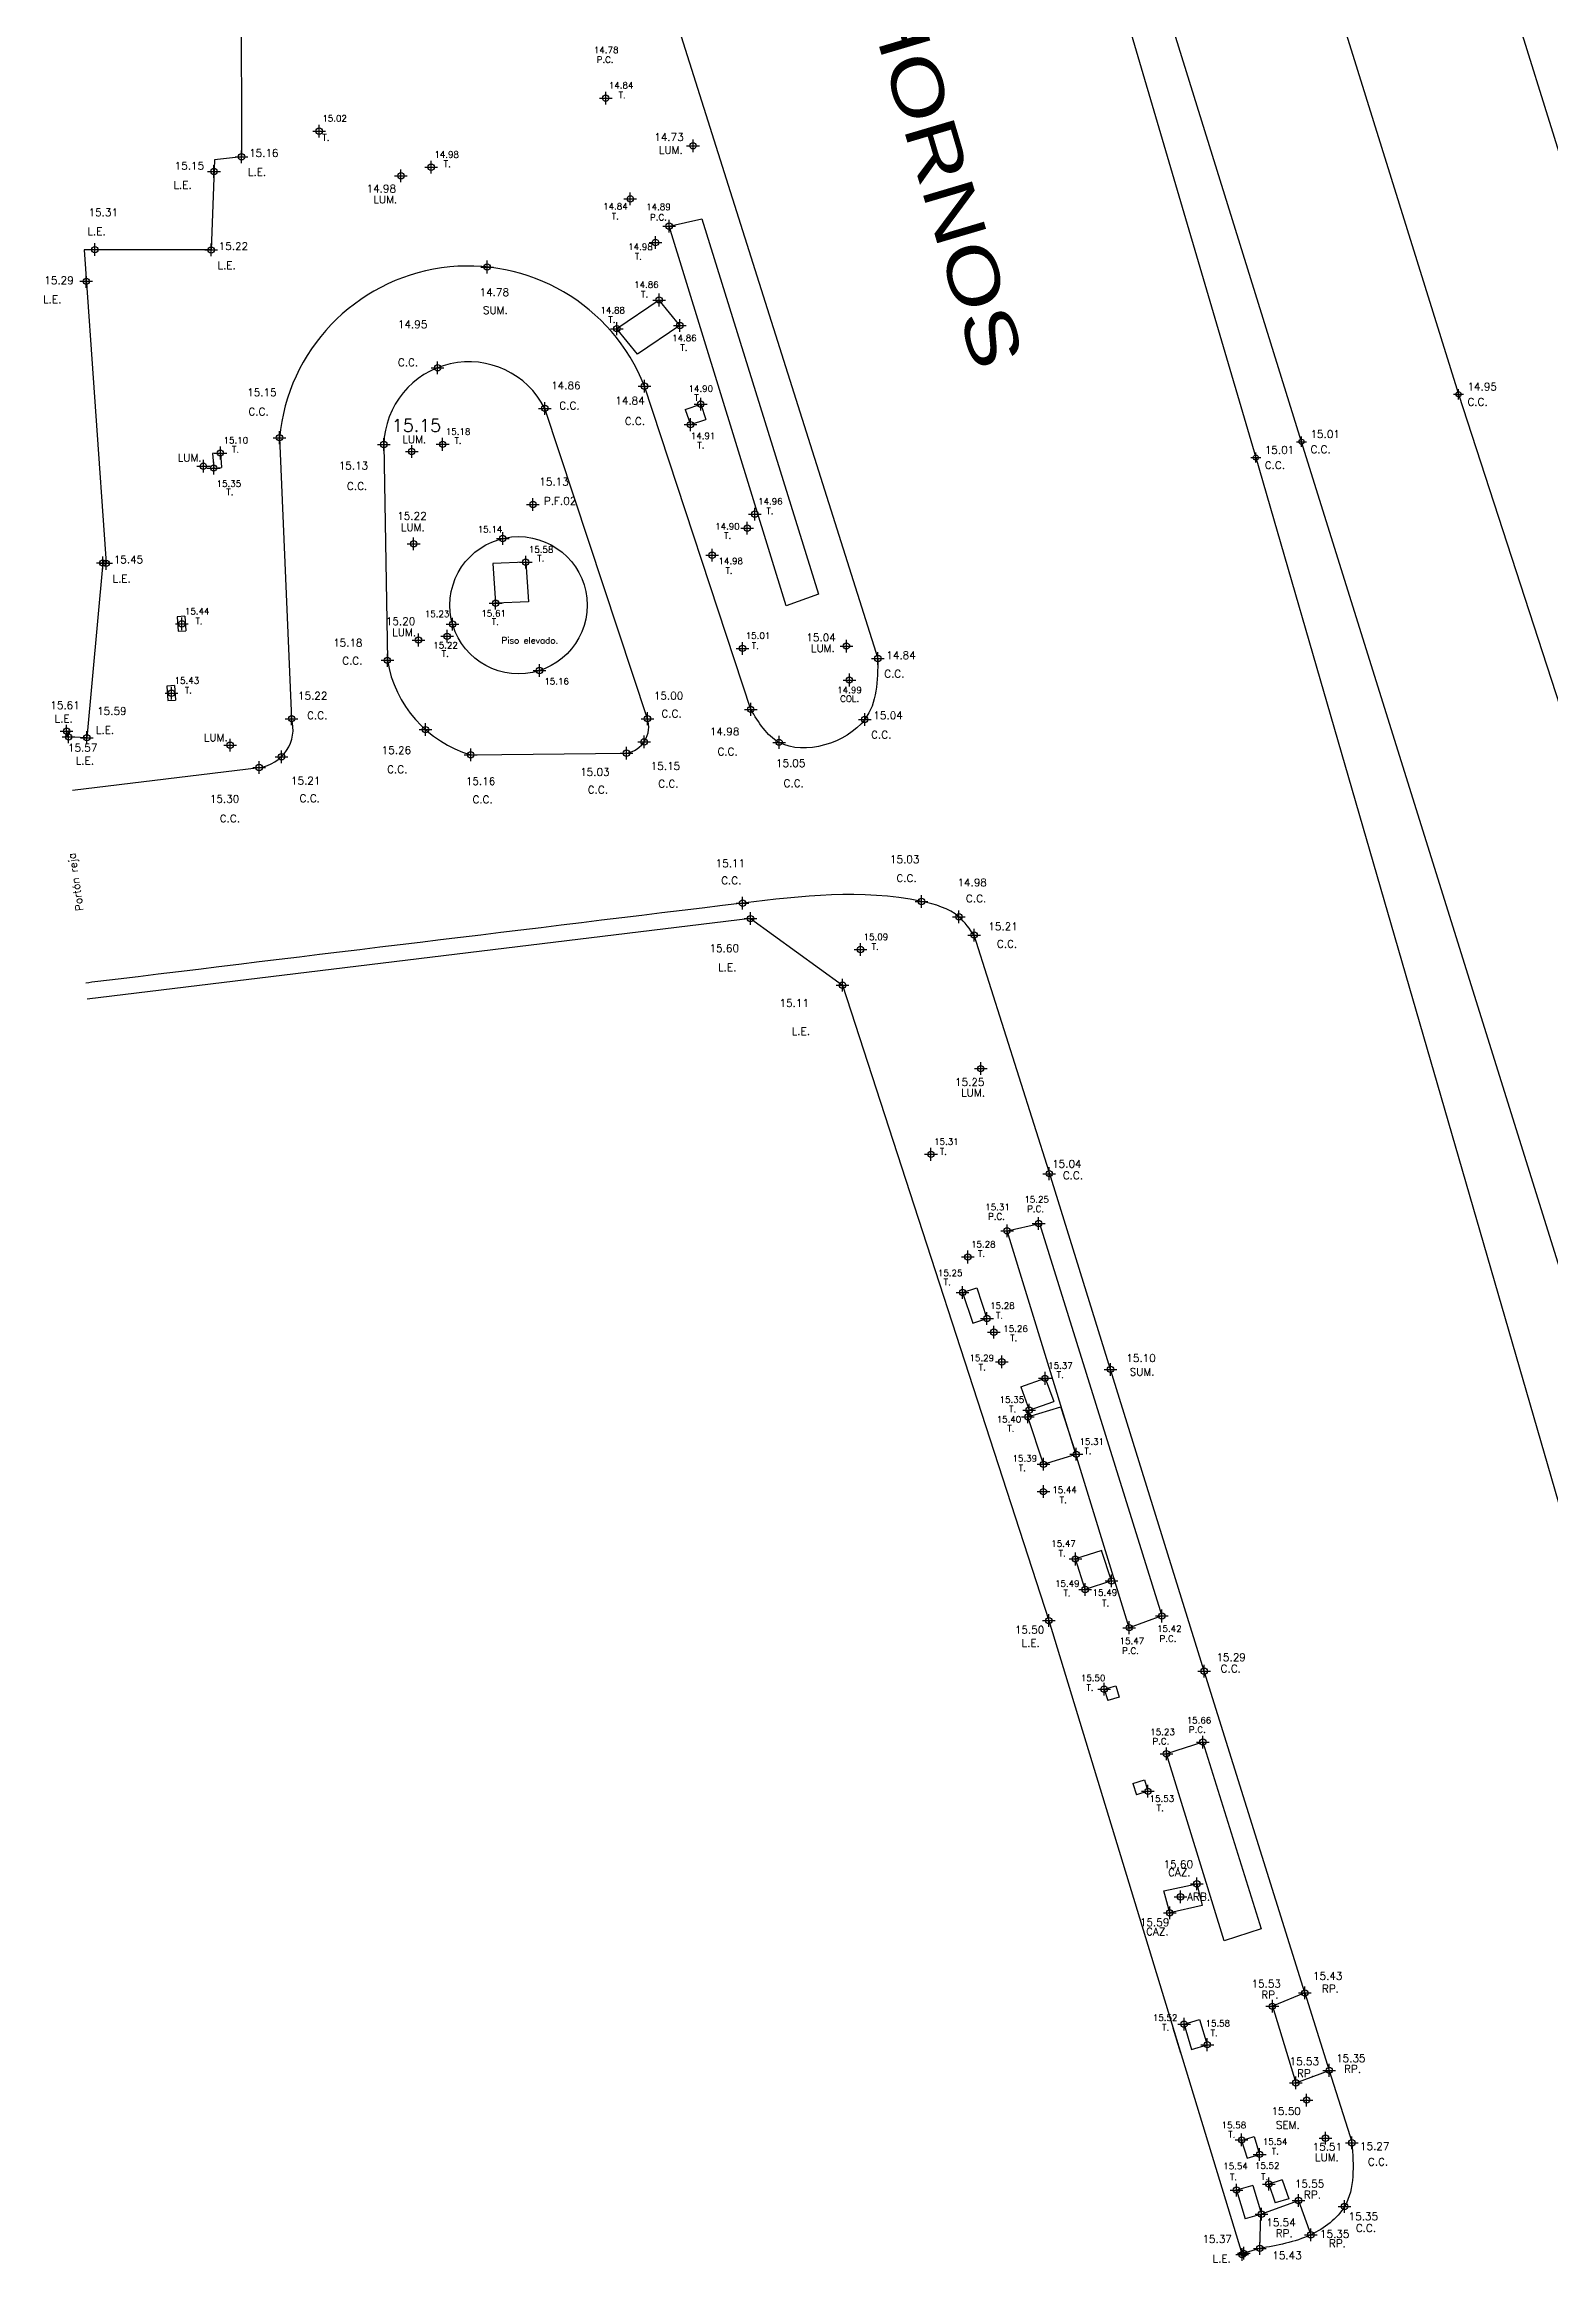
# Model space of a CAD drawing. Header units: metres. Extents: x 27389 to 27997, y 69801 to 70692.
# Drawn here: x 27665.9 to 27725.1, y 69995.5 to 70082.7 of the extents above; entities that cross this region are included whole.
import ezdxf
from ezdxf.enums import TextEntityAlignment as Align

# ---------------------------------------------------------------- set-up
doc = ezdxf.new("R2010")
doc.units = ezdxf.units.M
doc.header["$PDMODE"] = 34
doc.header["$PDSIZE"] = 0.25
for name, color, linetype in [('C.C.', 1, 'Continuous'), ('CAZ.', 3, 'Continuous'), ('CODIGOS', 7, 'Continuous'), ('COTAS', 7, 'Continuous'), ('L.E.', 130, 'Continuous'), ('otros', 7, 'Continuous'), ('Proy Aut.', 7, 'Continuous'), ('PUNTOS', 7, 'Continuous'), ('RAMPAS', 5, 'Continuous'), ('Refugio peatonal', 6, 'Continuous'), ('Tapa.', 7, 'Continuous'), ('TEXTOS', 3, 'Continuous'), ('VER.', 2, 'Continuous')]:
    doc.layers.add(name, color=color, linetype=linetype)
doc.styles.get("Standard").update_dxf_attribs({"font": 'simplex.shx'})
doc.styles.add('Textos', font='', dxfattribs={"width": 1.3, "height": 2})
doc.styles.get('Textos').set_extended_font_data('Cascadia Code')

# ---------------------------------------------------------------- blocks, each defined once
blk = doc.blocks.new('*U2')
at = {"color": 0, "linetype": 'ByBlock', "lineweight": -2, "transparency": 16777216}
for p, q in [((-1, 0), (1, 0)), ((0, -1), (0, 1))]:
    blk.add_line(p, q, dxfattribs=at)
blk.add_circle((0, 0), 0.5, dxfattribs=at)
blk = doc.blocks.new('*U3')
at = {"color": 0, "linetype": 'ByBlock', "lineweight": -2, "transparency": 16777216}
for p, q in [((-1, 0), (1, 0)), ((0, -1), (0, 1))]:
    blk.add_line(p, q, dxfattribs=at)
blk.add_circle((0, 0), 0.5, dxfattribs=at)

msp = doc.modelspace()

# ---------------------------------------------------------------- linework, layer by layer
at = {"layer": 'C.C.'}
for p, q in [((27690.332, 70084.999), (27698.686, 70058.577)), ((27693.689, 70056.579), (27689.512, 70069.285)), ((27689.632, 70056.212), (27685.595, 70068.412)), ((27675.168, 70067.26), (27675.645, 70056.211)), ((27679.268, 70066.991), (27679.409, 70058.506)), ((27682.683, 70054.791), (27688.807, 70054.856)), ((27667.027, 70053.398), (27674.371, 70054.292)), ((27705.425, 70038.39), (27702.471, 70047.704)), ((27707.833, 70030.628), (27705.425, 70038.39)), ((27711.515, 70018.759), (27707.833, 70030.628)), ((27715.47, 70006.109), (27711.515, 70018.759)), ((27715.47, 70006.109), (27716.43, 70003.067)), ((27716.43, 70003.067), (27717.329, 70000.219)), ((27713.703, 69996.067), (27713.067, 69995.873))]:
    msp.add_line(p, q, dxfattribs=at)
at = {"layer": 'C.C.', "elevation": 14.138, "flags": 128}
for points in [[(27699.469, 70164.054), (27696.33, 70162.432, 0.343537), (27694.581, 70155.33), (27700.453, 70136.57), (27707.221, 70114.809), (27714.519, 70091.438), (27721.512, 70068.967), (27728.971, 70045.99), (27732.959, 70032.514), (27734.798, 70026.365, 0.001011), (27736.308, 70023.155, 0.037214), (27740.871, 70017.314, 0.172551), (27742.797, 70016.283, 0.260505), (27744.123, 70016.782), (27748.104, 70019.834, 0.137047), (27749.261, 70021.374, 0.20429), (27749.219, 70022.724, 0.023802), (27747.821, 70025.398), (27745.939, 70027.365)], [(27699.469, 70164.054), (27696.33, 70162.432, 0.343537), (27694.581, 70155.33), (27700.453, 70136.57), (27707.221, 70114.809), (27714.519, 70091.438), (27721.512, 70068.967), (27728.971, 70045.99), (27732.959, 70032.514), (27734.798, 70026.365, 0.001011), (27736.308, 70023.155, 0.037214), (27740.871, 70017.314, 0.172551), (27742.797, 70016.283, 0.260505), (27744.123, 70016.782), (27748.104, 70019.834, 0.137047), (27749.261, 70021.374, 0.20429), (27749.219, 70022.724, 0.023802), (27747.821, 70025.398), (27745.939, 70027.365)], [(27733.487, 70013.751), (27731.614, 70017.378), (27729.731, 70021.008), (27715.341, 70067.1), (27708.221, 70090.007), (27701.077, 70112.815), (27695.728, 70130.315), (27694.114, 70135.116), (27691.172, 70144.554), (27686.82, 70158.522, 1.028744), (27685.305, 70158.121), (27689.698, 70144.121), (27692.694, 70134.665), (27694.179, 70129.793), (27699.642, 70112.405), (27706.771, 70089.515), (27713.544, 70066.479), (27728.369, 70015.25), (27729.548, 70011.402)], [(27733.487, 70013.751), (27731.614, 70017.378), (27729.731, 70021.008), (27715.341, 70067.1), (27708.221, 70090.007), (27701.077, 70112.815), (27695.728, 70130.315), (27694.114, 70135.116), (27691.172, 70144.554), (27686.82, 70158.522, 1.028744), (27685.305, 70158.121), (27689.698, 70144.121), (27692.694, 70134.665), (27694.179, 70129.793), (27699.642, 70112.405), (27706.771, 70089.515), (27713.544, 70066.479), (27728.369, 70015.25), (27729.548, 70011.402)]]:
    msp.add_lwpolyline(points, format="xyb", dxfattribs=at)
at = {"layer": 'C.C.'}
for centre, radius, start, end in [((27682.582, 70066.562), 7.446, 21.45231, 174.61884), ((27682.612, 70066.899), 3.345, 26.8955, 178.42087), ((27684.015, 70059.265), 4.668, 189.35836, 253.42059), ((27674.18, 70055.801), 1.521, 277.2309, 15.62455), ((27688.633, 70055.891), 1.049, 279.53014, 17.83661)]:
    msp.add_arc(centre, radius, start, end, dxfattribs=at)
for points in [[(27698.686, 70058.577), (27698.17, 70056.18), (27694.804, 70055.281), (27693.689, 70056.579)], [(27717.319, 70000.219), (27717.031, 69997.717), (27715.702, 69996.602), (27713.703, 69996.067)]]:
    msp.add_spline(points, degree=3, dxfattribs=at)
msp.add_open_spline([(27702.481, 70047.672), (27702.297, 70047.945), (27701.809, 70048.666), (27698.55, 70049.588), (27695.697, 70049.241), (27693.37, 70048.958), (27684.923, 70047.93), (27676.476, 70046.902), (27668.029, 70045.874), (27667.873, 70045.855), (27667.717, 70045.836), (27667.561, 70045.817)], degree=3, knots=[0, 0, 0, 0, 0.964951, 2.554746, 9.588066, 9.588066, 9.588066, 35.11765, 35.11765, 35.11765, 35.588284, 35.588284, 35.588284, 35.588284], dxfattribs=at)
at = {"layer": 'CAZ.'}
for p, q in [((27709.923, 70010.123), (27711.222, 70010.401)), ((27710.158, 70009.257), (27709.923, 70010.123)), ((27711.222, 70010.401), (27711.431, 70009.545)), ((27711.431, 70009.545), (27710.158, 70009.257))]:
    msp.add_line(p, q, dxfattribs=at)
at = {"layer": 'L.E.'}
for p, q in [((27673.662, 70084.681), (27673.676, 70078.306)), ((27672.61, 70078.178), (27672.481, 70074.641)), ((27673.676, 70078.306), (27672.61, 70078.178)), ((27667.486, 70074.641), (27668.355, 70062.32)), ((27672.481, 70074.641), (27667.486, 70074.641)), ((27668.221, 70062.335), (27667.593, 70055.465)), ((27668.221, 70062.335), (27668.355, 70062.323)), ((27666.8, 70055.72), (27666.817, 70055.495)), ((27667.593, 70055.465), (27666.817, 70055.495)), ((27693.682, 70048.35), (27667.607, 70045.177)), ((27693.682, 70048.35), (27697.298, 70045.731)), ((27697.298, 70045.731), (27705.406, 70020.749)), ((27705.406, 70020.749), (27713.003, 69995.821))]:
    msp.add_line(p, q, dxfattribs=at)
at = {"layer": 'otros'}
msp.add_circle((27684.564, 70060.672), 2.697, dxfattribs=at)
at = {"layer": 'Proy Aut.'}
msp.add_spline([(27687.924, 70224.596, 14.138), (27697.543, 70195.569, 14.138), (27707.903, 70161.89, 14.138), (27718.697, 70128.421, 14.138), (27729.89, 70093.6, 14.138), (27738.732, 70065.207, 14.138), (27747.73, 70031.228, 14.138), (27754.082, 69999.098, 14.138), (27757.406, 69971.041, 14.138), (27760.396, 69941.315, 14.138)], degree=3, dxfattribs=at)
at = {"layer": 'PUNTOS', "color": 2}
for p in [(27687.991, 70080.612), (27676.728, 70079.313), (27681.131, 70077.894), (27688.956, 70076.648), (27690.484, 70075.579), (27689.944, 70074.931), (27690.088, 70072.673), (27688.428, 70071.546), (27690.901, 70071.671), (27691.723, 70068.576), (27691.32, 70067.772), (27672.845, 70066.657), (27681.581, 70066.999), (27672.175, 70066.137), (27672.581, 70066.066), (27693.555, 70063.704), (27693.854, 70064.254), (27680.441, 70063.087), (27683.942, 70063.296), (27684.845, 70062.364), (27692.172, 70062.639), (27683.664, 70060.751), (27671.327, 70059.938), (27681.761, 70059.451), (27681.972, 70059.93), (27693.369, 70058.976), (27685.386, 70058.104), (27697.568, 70057.732), (27670.921, 70057.213), (27698.002, 70047.133), (27700.775, 70039.083), (27703.764, 70036.078), (27705.007, 70036.362), (27702.225, 70035.046), (27702.018, 70033.649), (27702.976, 70032.63), (27703.248, 70032.093), (27703.559, 70030.923), (27705.257, 70030.276), (27704.635, 70029.021), (27704.587, 70028.763), (27706.487, 70027.289), (27705.199, 70026.895), (27705.194, 70025.821), (27706.45, 70023.172), (27706.836, 70021.974), (27707.87, 70022.308), (27709.848, 70020.931), (27708.57, 70020.472), (27707.585, 70018.051), (27711.46, 70015.974), (27710.029, 70015.515), (27709.303, 70014.039), (27710.723, 70004.883), (27711.636, 70004.076), (27712.985, 70000.33), (27713.694, 69999.762), (27712.781, 69998.361), (27714.052, 69998.598), (27713.766, 69997.411), (27713.003, 69995.821)]:
    msp.add_point(p, dxfattribs=at)
at = {"layer": 'PUNTOS', "color": 1}
for p in [(27691.421, 70078.738), (27672.593, 70077.723), (27673.676, 70078.306), (27679.942, 70077.556), (27667.912, 70074.654), (27672.481, 70074.641), (27667.573, 70073.408), (27683.333, 70073.97), (27681.383, 70070.01), (27689.512, 70069.285), (27685.595, 70068.412), (27675.168, 70067.26), (27679.268, 70066.991), (27680.365, 70066.715), (27685.131, 70064.631), (27668.221, 70062.335), (27668.355, 70062.32), (27679.409, 70058.506), (27680.631, 70059.305), (27697.451, 70059.068), (27698.686, 70058.577), (27675.645, 70056.211), (27689.632, 70056.212), (27693.689, 70056.579), (27698.17, 70056.18), (27666.8, 70055.72), (27666.879, 70055.493), (27667.593, 70055.465), (27673.229, 70055.169), (27680.907, 70055.782), (27689.499, 70055.298), (27694.804, 70055.281), (27674.371, 70054.292), (27675.245, 70054.715), (27682.683, 70054.791), (27688.807, 70054.856), (27693.37, 70048.958), (27700.403, 70049.025), (27693.682, 70048.35), (27701.874, 70048.422), (27702.471, 70047.704), (27697.298, 70045.731), (27702.73, 70042.452), (27705.425, 70038.322), (27707.833, 70030.628), (27705.406, 70020.749), (27711.515, 70018.759), (27710.585, 70009.888), (27711.222, 70010.401), (27710.158, 70009.257), (27715.47, 70006.109), (27714.192, 70005.585), (27716.43, 70003.067), (27715.114, 70002.574), (27715.539, 70001.898), (27716.28, 70000.4), (27717.319, 70000.219), (27715.222, 69997.948), (27717.031, 69997.717), (27715.702, 69996.602), (27713.067, 69995.873), (27713.703, 69996.067)]:
    msp.add_point(p, dxfattribs=at)
at = {"layer": 'RAMPAS'}
for p, q in [((27715.47, 70006.109), (27714.192, 70005.585)), ((27714.192, 70005.585), (27715.114, 70002.574)), ((27715.114, 70002.574), (27716.43, 70003.067)), ((27713.736, 69997.418), (27715.222, 69997.948)), ((27715.222, 69997.948), (27715.702, 69996.602)), ((27713.703, 69996.067), (27713.736, 69997.418))]:
    msp.add_line(p, q, dxfattribs=at)
at = {"layer": 'Refugio peatonal'}
for p, q in [((27690.484, 70075.579), (27691.762, 70075.863)), ((27695.082, 70060.648), (27690.484, 70075.579)), ((27691.762, 70075.863), (27696.358, 70061.106)), ((27696.358, 70061.106), (27695.082, 70060.648)), ((27703.764, 70036.078), (27705.042, 70036.362)), ((27708.57, 70020.472), (27703.764, 70036.078)), ((27705.042, 70036.362), (27709.848, 70020.931)), ((27709.848, 70020.931), (27708.57, 70020.472)), ((27711.46, 70015.974), (27710.029, 70015.515)), ((27711.46, 70015.974), (27713.748, 70008.628)), ((27712.294, 70008.161), (27710.029, 70015.515)), ((27713.748, 70008.628), (27712.294, 70008.161))]:
    msp.add_line(p, q, dxfattribs=at)
at = {"layer": 'Tapa.'}
for p, q in [((27690.088, 70072.673), (27688.428, 70071.546)), ((27690.901, 70071.671), (27690.088, 70072.673)), ((27689.241, 70070.544), (27688.428, 70071.546)), ((27690.901, 70071.671), (27689.241, 70070.544)), ((27691.119, 70068.374), (27691.723, 70068.576)), ((27691.119, 70068.374), (27691.32, 70067.772)), ((27691.723, 70068.576), (27691.924, 70067.974)), ((27691.32, 70067.772), (27691.924, 70067.974)), ((27672.845, 70066.657), (27672.541, 70066.636)), ((27672.541, 70066.636), (27672.581, 70066.066)), ((27672.845, 70066.657), (27672.885, 70066.087)), ((27672.581, 70066.066), (27672.885, 70066.087)), ((27684.845, 70062.364), (27683.554, 70062.308)), ((27683.554, 70062.308), (27683.664, 70060.751)), ((27684.845, 70062.364), (27684.955, 70060.807)), ((27684.955, 70060.807), (27683.664, 70060.751)), ((27671.451, 70060.237), (27671.147, 70060.215)), ((27671.147, 70060.215), (27671.187, 70059.646)), ((27671.187, 70059.646), (27671.492, 70059.667)), ((27671.451, 70060.237), (27671.492, 70059.667)), ((27671.045, 70057.512), (27670.741, 70057.49)), ((27670.741, 70057.49), (27670.781, 70056.921)), ((27671.045, 70057.512), (27671.086, 70056.942)), ((27670.781, 70056.921), (27671.086, 70056.942)), ((27702.017, 70033.652), (27702.578, 70033.834)), ((27702.018, 70033.649), (27702.415, 70032.448)), ((27702.578, 70033.834), (27702.975, 70032.633)), ((27702.415, 70032.448), (27702.976, 70032.63)), ((27704.308, 70029.936), (27705.257, 70030.276)), ((27704.308, 70029.936), (27704.635, 70029.021)), ((27705.257, 70030.276), (27705.599, 70029.366)), ((27704.587, 70028.763), (27705.875, 70029.157)), ((27704.635, 70029.021), (27705.599, 70029.366)), ((27706.487, 70027.289), (27705.875, 70029.157)), ((27705.199, 70026.895), (27704.587, 70028.763)), ((27705.199, 70026.895), (27704.587, 70028.763)), ((27705.199, 70026.895), (27706.487, 70027.289)), ((27707.484, 70023.506), (27706.45, 70023.172)), ((27706.836, 70021.974), (27706.45, 70023.172)), ((27707.869, 70022.308), (27707.483, 70023.506)), ((27707.87, 70022.308), (27706.836, 70021.974)), ((27707.585, 70018.051), (27708.039, 70018.189)), ((27707.585, 70018.051), (27707.721, 70017.604)), ((27708.175, 70017.742), (27707.721, 70017.604)), ((27708.039, 70018.189), (27708.175, 70017.742)), ((27708.713, 70014.348), (27709.167, 70014.487)), ((27708.713, 70014.348), (27708.85, 70013.901)), ((27709.167, 70014.487), (27709.303, 70014.039)), ((27709.303, 70014.039), (27708.85, 70013.901)), ((27710.287, 70004.734), (27710.583, 70003.761)), ((27710.723, 70004.883), (27711.333, 70005.069)), ((27710.723, 70004.866), (27711.021, 70003.889)), ((27711.333, 70005.069), (27711.636, 70004.076)), ((27711.021, 70003.889), (27711.636, 70004.076)), ((27712.985, 70000.313), (27713.48, 70000.464)), ((27712.985, 70000.313), (27713.199, 69999.611)), ((27713.48, 70000.464), (27713.694, 69999.762)), ((27713.199, 69999.611), (27713.694, 69999.762)), ((27713.42, 69998.541), (27712.781, 69998.361)), ((27713.42, 69998.541), (27713.766, 69997.411)), ((27714.58, 69998.765), (27714.052, 69998.598)), ((27714.052, 69998.598), (27714.306, 69997.854)), ((27714.58, 69998.765), (27714.834, 69998.021)), ((27712.781, 69998.361), (27713.127, 69997.231)), ((27714.834, 69998.021), (27714.306, 69997.854)), ((27713.766, 69997.411), (27713.127, 69997.231))]:
    msp.add_line(p, q, dxfattribs=at)
at = {"layer": 'VER.', "elevation": 14.138, "flags": 128}
msp.add_lwpolyline([(27745.939, 70027.365), (27781.196, 70055.219), (27790.222, 70062.311), (27807.021, 70075.553), (27802.978, 70083.27), (27795.76, 70080.152), (27791.866, 70089.273), (27798.344, 70092.068), (27787.715, 70112.47), (27777.043, 70132.904), (27768.13, 70150.047), (27755.159, 70175.044), (27750.865, 70173.62), (27704.542, 70158.023), (27702.214, 70153.062), (27706.642, 70138.971), (27713.675, 70116.358), (27720.66, 70093.881), (27728.431, 70068.941), (27734.725, 70048.839), (27738.777, 70035.894), (27745.449, 70027.082)], close=True, dxfattribs=at)
msp.add_lwpolyline([(27745.939, 70027.365), (27781.196, 70055.219), (27790.222, 70062.311), (27807.021, 70075.553), (27802.978, 70083.27), (27795.76, 70080.152), (27791.866, 70089.273), (27798.344, 70092.068), (27787.715, 70112.47), (27777.043, 70132.904), (27768.13, 70150.047), (27755.159, 70175.044), (27750.865, 70173.62), (27704.542, 70158.023), (27702.214, 70153.062), (27706.642, 70138.971), (27713.675, 70116.358), (27720.66, 70093.881), (27728.431, 70068.941), (27734.725, 70048.839), (27738.777, 70035.894), (27745.449, 70027.082)], close=True, dxfattribs=at)

# ---------------------------------------------------------------- block references
at = {"layer": 'PUNTOS', "color": 1, "xscale": 0.2, "yscale": 0.2, "zscale": 0.2}
for p in [(27721.512, 70068.967, 29.092), (27713.544, 70066.479, 29.145), (27715.341, 70067.1, 29.15)]:
    msp.add_blockref('*U2', p, dxfattribs=at)
at = {"layer": 'PUNTOS', "color": 2, "xscale": 0.2, "yscale": 0.2, "zscale": 0.2}
for p in [(27721.512, 70068.967, 29.092), (27713.544, 70066.479, 29.145), (27715.341, 70067.1, 29.15)]:
    msp.add_blockref('*U3', p, dxfattribs=at)

# ---------------------------------------------------------------- texts
at = {"layer": 'CODIGOS', "color": 3}
for s, p in [('P.C.', (27687.634, 70081.996)), ('T.', (27688.496, 70080.604)), ('T.', (27676.853, 70078.938)), ('T.', (27681.623, 70077.902)), ('T.', (27688.229, 70075.838)), ('P.C.', (27689.732, 70075.8)), ('T.', (27689.136, 70074.26)), ('T.', (27689.379, 70072.77)), ('T.', (27688.094, 70071.779)), ('T.', (27690.925, 70070.68)), ('T.', (27691.473, 70068.704)), ('T.', (27673.301, 70066.673)), ('T.', (27682.048, 70067.017)), ('T.', (27691.592, 70066.831)), ('T.', (27673.08, 70065)), ('T.', (27694.309, 70064.254)), ('T.', (27692.645, 70063.284)), ('T.', (27685.298, 70062.389)), ('T.', (27692.7, 70061.906)), ('T.', (27671.867, 70059.923)), ('T.', (27683.512, 70059.895)), ('T.', (27681.543, 70058.646)), ('Piso elevado.', (27683.896, 70059.163)), ('T.', (27693.732, 70058.952)), ('T.', (27671.448, 70057.198)), ('COL.', (27697.205, 70056.87)), ('T.', (27698.442, 70047.125)), ('T.', (27701.123, 70039.069)), ('P.C.', (27704.555, 70036.814)), ('P.C.', (27703.018, 70036.513)), ('T.', (27702.621, 70035.05)), ('T.', (27701.275, 70033.932)), ('T.', (27703.328, 70032.623)), ('T.', (27703.888, 70031.739)), ('T.', (27702.65, 70030.582)), ('T.', (27705.717, 70030.289)), ('T.', (27703.845, 70028.94)), ('T.', (27703.776, 70028.179)), ('T.', (27706.806, 70027.29)), ('T.', (27704.227, 70026.627)), ('T.', (27705.835, 70025.371)), ('T.', (27705.792, 70023.268)), ('T.', (27705.985, 70021.706)), ('T.', (27707.501, 70021.31)), ('P.C.', (27708.285, 70019.438)), ('P.C.', (27709.758, 70019.918)), ('T.', (27706.885, 70017.992)), ('P.C.', (27709.48, 70015.878)), ('P.C.', (27710.911, 70016.337)), ('T.', (27709.646, 70013.262)), ('T.', (27709.86, 70004.629)), ('T.', (27711.765, 70004.412)), ('T.', (27712.458, 70000.42)), ('T.', (27714.171, 69999.759)), ('T.', (27712.525, 69998.752)), ('T.', (27713.752, 69998.756))]:
    msp.add_text(s, height=0.25, dxfattribs=at).set_placement(p)
at = {"layer": 'CODIGOS', "color": 3, "char_height": 0.3, "attachment_point": 1}
for insert in [(27721.862, 70068.817, 29.092), (27721.862, 70068.817, 29.092), (27715.691, 70066.95, 29.15), (27715.691, 70066.95, 29.15), (27713.894, 70066.329, 29.145), (27713.894, 70066.329, 29.145)]:
    msp.add_mtext('C.C.', dxfattribs=dict(at, insert=insert))
at = {"layer": 'COTAS', "color": 1}
for s, height, p in [('14.78  ', 0.25, (27687.527, 70082.377)), ('14.84  ', 0.25, (27688.116, 70080.987)), ('15.02  ', 0.25, (27676.853, 70079.688)), ('14.98  ', 0.25, (27681.256, 70078.269)), ('14.84  ', 0.25, (27687.888, 70076.229)), ('14.89  ', 0.25, (27689.581, 70076.21)), ('14.98  ', 0.25, (27688.877, 70074.64)), ('14.86  ', 0.25, (27689.106, 70073.151)), ('14.88  ', 0.25, (27687.784, 70072.145)), ('14.86  ', 0.25, (27690.6, 70071.054)), ('14.90  ', 0.25, (27691.245, 70069.064)), ('15.15  ', 0.5, (27679.589, 70067.491)), ('15.18  ', 0.25, (27681.706, 70067.374)), ('14.91  ', 0.25, (27691.335, 70067.206)), ('15.10  ', 0.25, (27672.97, 70067.032)), ('15.35  ', 0.25, (27672.697, 70065.325)), ('14.96  ', 0.25, (27693.979, 70064.629)), ('15.14  ', 0.25, (27682.961, 70063.533)), ('14.90  ', 0.25, (27692.292, 70063.647)), ('15.58  ', 0.25, (27684.97, 70062.739)), ('14.98  ', 0.25, (27692.422, 70062.287)), ('15.44  ', 0.25, (27671.452, 70060.313)), ('15.23  ', 0.25, (27680.881, 70060.208)), ('15.61  ', 0.25, (27683.102, 70060.224)), ('15.01  ', 0.25, (27693.494, 70059.351)), ('15.22  ', 0.25, (27681.213, 70058.972)), ('15.43  ', 0.25, (27671.046, 70057.588)), ('15.16  ', 0.25, (27685.58, 70057.554)), ('14.99  ', 0.25, (27697.092, 70057.212)), ('15.09  ', 0.25, (27698.127, 70047.508)), ('15.31  ', 0.25, (27700.9, 70039.458)), ('15.31  ', 0.25, (27702.91, 70036.883)), ('15.25  ', 0.25, (27704.446, 70037.184)), ('15.28  ', 0.25, (27702.35, 70035.421)), ('15.25  ', 0.25, (27701.048, 70034.292)), ('15.28  ', 0.25, (27703.101, 70033.005)), ('15.26  ', 0.25, (27703.617, 70032.1)), ('15.29  ', 0.25, (27702.289, 70030.954)), ('15.37  ', 0.25, (27705.382, 70030.651)), ('15.35  ', 0.25, (27703.474, 70029.313)), ('15.40  ', 0.25, (27703.358, 70028.539)), ('15.31  ', 0.25, (27706.612, 70027.664)), ('15.39  ', 0.25, (27703.979, 70027.001)), ('15.44  ', 0.25, (27705.545, 70025.766)), ('15.47  ', 0.25, (27705.503, 70023.654)), ('15.49  ', 0.25, (27705.653, 70022.081)), ('15.49  ', 0.25, (27707.126, 70021.728)), ('15.42  ', 0.25, (27709.663, 70020.309)), ('15.47  ', 0.25, (27708.19, 70019.828)), ('15.50  ', 0.25, (27706.667, 70018.367)), ('15.66  ', 0.25, (27710.826, 70016.705)), ('15.23  ', 0.25, (27709.395, 70016.246)), ('15.53  ', 0.25, (27709.369, 70013.623)), ('15.52  ', 0.25, (27709.497, 70005.01)), ('15.58  ', 0.25, (27711.567, 70004.787)), ('15.58  ', 0.25, (27712.199, 70000.788)), ('15.54  ', 0.25, (27713.819, 70000.137)), ('15.54  ', 0.25, (27712.264, 69999.176)), ('15.52  ', 0.25, (27713.508, 69999.195))]:
    msp.add_text(s, height=height, dxfattribs=at).set_placement(p)
at = {"layer": 'COTAS', "color": 1, "char_height": 0.3, "attachment_point": 7}
for s, insert in [('14.95', (27721.862, 70069.117, 29.092)), ('14.95', (27721.862, 70069.117, 29.092)), ('15.01', (27715.691, 70067.25, 29.15)), ('15.01', (27715.691, 70067.25, 29.15)), ('15.01', (27713.894, 70066.629, 29.145)), ('15.01', (27713.894, 70066.629, 29.145))]:
    msp.add_mtext(s, dxfattribs=dict(at, insert=insert))
at = {"layer": 'TEXTOS', "style": 'Textos', "width": 1.3}
msp.add_text('LIMA - GENERAL HORNOS', height=2, rotation=286.47898, dxfattribs=at).set_placement((27697.238, 70091.219, 14.138), align=Align.MIDDLE_CENTER)
at = {"layer": 'VER.', "color": 1}
for s, p in [('14.73  ', (27689.898, 70078.928)), ('15.15  ', (27671.048, 70077.798)), ('15.16  ', (27673.974, 70078.305)), ('14.98  ', (27678.591, 70076.903)), ('15.31  ', (27667.663, 70075.967)), ('15.22  ', (27672.779, 70074.64)), ('15.29  ', (27665.924, 70073.297)), ('14.78  ', (27683.033, 70072.83)), ('14.95  ', (27679.822, 70071.568)), ('15.15  ', (27673.898, 70068.891)), ('14.86  ', (27685.845, 70069.162)), ('14.84  ', (27688.367, 70068.566)), ('15.13  ', (27677.497, 70066.013)), ('15.13  ', (27685.381, 70065.381)), ('15.22  ', (27679.795, 70064.034)), ('15.45  ', (27668.653, 70062.319)), ('15.20  ', (27679.349, 70059.893)), ('15.18  ', (27677.275, 70059.045)), ('15.04  ', (27695.877, 70059.255)), ('14.84  ', (27699.02, 70058.556)), ('15.22  ', (27675.895, 70056.961)), ('15.00  ', (27689.882, 70056.962)), ('15.61  ', (27666.159, 70056.591)), ('15.59  ', (27668, 70056.362)), ('15.04  ', (27698.511, 70056.191)), ('15.57  ', (27666.853, 70054.918)), ('14.98  ', (27692.084, 70055.558)), ('15.26  ', (27679.185, 70054.822)), ('15.15  ', (27689.759, 70054.203)), ('15.05  ', (27694.683, 70054.311)), ('15.21  ', (27675.62, 70053.622)), ('15.16  ', (27682.493, 70053.603)), ('15.03  ', (27686.985, 70053.966)), ('15.30  ', (27672.43, 70052.908)), ('15.11  ', (27692.312, 70050.375)), ('15.03  ', (27699.164, 70050.533)), ('14.98  ', (27701.815, 70049.621)), ('15.21  ', (27703.03, 70047.893)), ('15.60  ', (27692.071, 70047.035)), ('15.11  ', (27694.823, 70044.881)), ('15.25  ', (27701.72, 70041.773)), ('15.04  ', (27705.535, 70038.558)), ('15.10  ', (27708.453, 70030.921)), ('15.50  ', (27704.071, 70020.238)), ('15.29  ', (27711.995, 70019.158)), ('15.60  ', (27709.916, 70011.02)), ('15.59  ', (27708.986, 70008.738)), ('15.53  ', (27713.373, 70006.321)), ('15.43  ', (27715.791, 70006.629)), ('15.53  ', (27714.871, 70003.273)), ('15.35  ', (27716.698, 70003.392)), ('15.50  ', (27714.157, 70001.312)), ('15.51  ', (27715.777, 69999.909)), ('15.27  ', (27717.637, 69999.934)), ('15.55  ', (27715.077, 69998.458)), ('15.54  ', (27713.954, 69996.936)), ('15.35  ', (27716.064, 69996.485)), ('15.35  ', (27717.191, 69997.175)), ('15.37  ', (27711.444, 69996.285)), ('15.43  ', (27714.188, 69995.639))]:
    msp.add_text(s, height=0.3, dxfattribs=at).set_placement(p)
at = {"layer": 'VER.', "color": 3}
for s, p in [('LUM.', (27690.077, 70078.417)), ('L.E.', (27671, 70077.049)), ('L.E.', (27673.926, 70077.556)), ('LUM.', (27678.858, 70076.475)), ('L.E.', (27667.616, 70075.218)), ('L.E.', (27672.731, 70073.891)), ('L.E.', (27665.876, 70072.548)), ('SUM.', (27683.163, 70072.122)), ('C.C.', (27679.822, 70070.068)), ('C.C.', (27673.946, 70068.134)), ('C.C.', (27686.168, 70068.373)), ('C.C.', (27688.739, 70067.761)), ('LUM.', (27671.167, 70066.326)), ('LUM.', (27679.998, 70067.047)), ('C.C.', (27677.821, 70065.207)), ('P.F.02', (27685.559, 70064.624)), ('LUM.', (27679.939, 70063.588)), ('L.E.', (27668.605, 70061.57)), ('LUM.', (27679.597, 70059.456)), ('LUM.', (27696.055, 70058.833)), ('C.C.', (27677.632, 70058.339)), ('C.C.', (27698.936, 70057.827)), ('L.E.', (27666.328, 70056.058)), ('C.C.', (27676.252, 70056.19)), ('C.C.', (27690.179, 70056.261)), ('L.E.', (27667.953, 70055.614)), ('LUM.', (27672.194, 70055.32)), ('C.C.', (27698.42, 70055.43)), ('L.E.', (27667.16, 70054.415)), ('C.C.', (27679.397, 70054.071)), ('C.C.', (27692.383, 70054.768)), ('C.C.', (27687.283, 70053.266)), ('C.C.', (27690.057, 70053.503)), ('C.C.', (27694.982, 70053.522)), ('C.C.', (27675.96, 70052.932)), ('C.C.', (27682.754, 70052.885)), ('C.C.', (27672.819, 70052.137)), ('C.C.', (27692.526, 70049.701)), ('C.C.', (27699.417, 70049.791)), ('C.C.', (27702.152, 70048.991)), ('C.C.', (27703.367, 70047.207)), ('L.E.', (27692.405, 70046.286)), ('L.E.', (27695.301, 70043.774)), ('LUM.', (27701.959, 70041.361)), ('C.C.', (27705.956, 70038.105)), ('SUM.', (27708.586, 70030.38)), ('L.E.', (27704.337, 70019.722)), ('C.C.', (27712.16, 70018.713)), ('CAZ.', (27710.093, 70010.699)), ('ARB.', (27710.841, 70009.75)), ('CAZ.', (27709.229, 70008.374)), ('RP.', (27716.141, 70006.125)), ('RP.', (27713.761, 70005.888)), ('RP.', (27715.164, 70002.804)), ('RP.', (27717.012, 70002.971)), ('SEM.', (27714.33, 70000.766)), ('LUM.', (27715.868, 69999.493)), ('C.C.', (27717.95, 69999.318)), ('RP.', (27715.435, 69998.028)), ('RP.', (27714.326, 69996.509)), ('C.C.', (27717.472, 69996.717)), ('RP.', (27716.416, 69996.114)), ('L.E.', (27711.844, 69995.507))]:
    msp.add_text(s, height=0.3, dxfattribs=at).set_placement(p)
msp.add_text('Portón reja', height=0.3, rotation=98.19541, dxfattribs=at).set_placement((27667.465, 70048.67))

doc.saveas('drawing.dxf')
